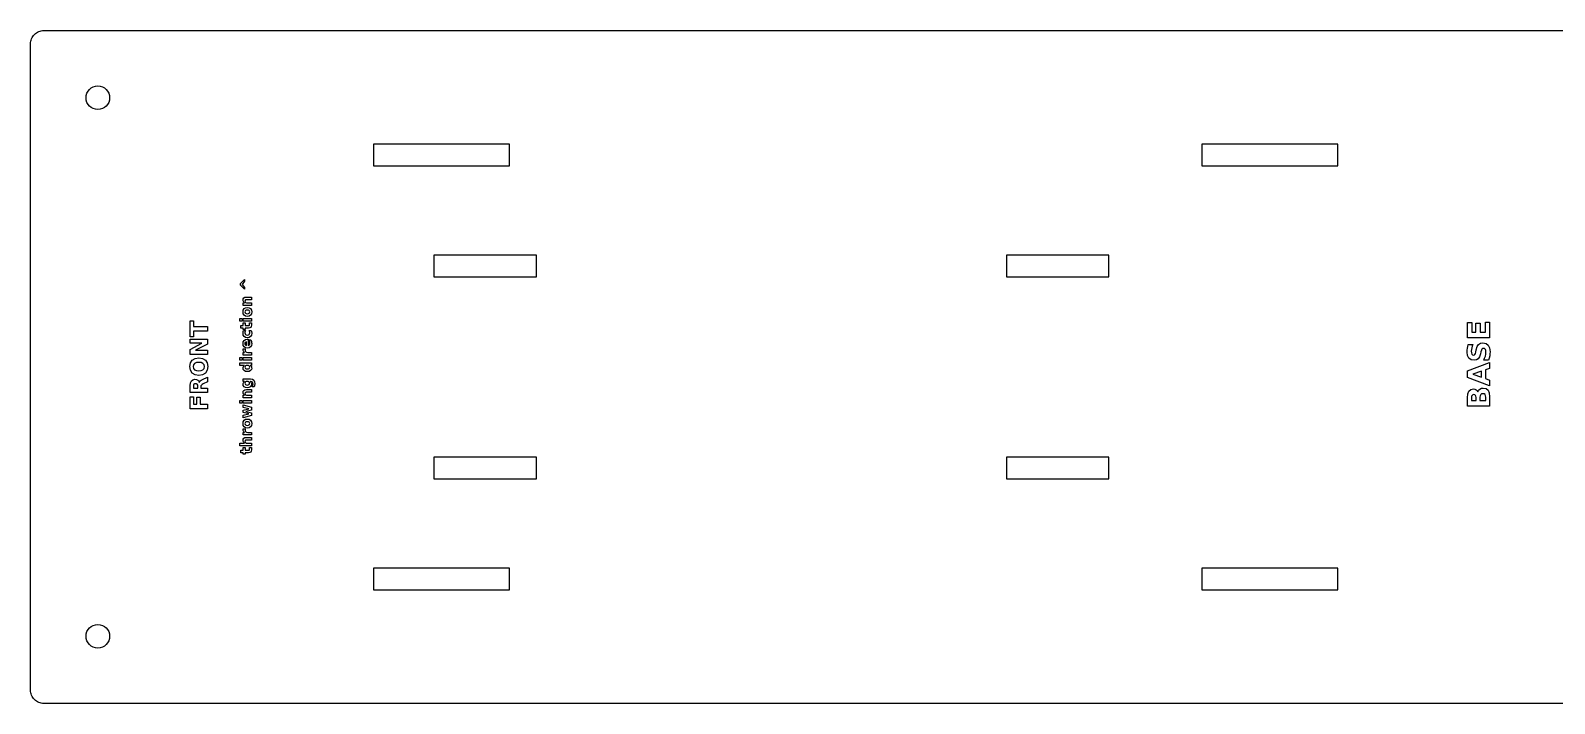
# Model space of a CAD drawing. Header units: millimetres. Extents: x 25 to 875, y 25 to 565.
# Drawn here: x 25 to 477.5, y 25 to 225 of the extents above; entities that cross this region are included whole.
import ezdxf

# ---------------------------------------------------------------- set-up
doc = ezdxf.new("R2010")
doc.units = ezdxf.units.MM
doc.layers.add('CUT', color=1, linetype='Continuous')
doc.layers.add('ENGRAVE', color=5, linetype='Continuous')

msp = doc.modelspace()

# ---------------------------------------------------------------- linework, layer by layer
at = {"layer": 'CUT'}
msp.add_lwpolyline([(581, 25), (29, 25), (28.61, 25.02), (28.22, 25.08), (27.84, 25.17), (27.47, 25.3), (27.11, 25.47), (26.78, 25.67), (26.46, 25.91), (26.17, 26.17), (25.91, 26.46), (25.67, 26.78), (25.47, 27.11), (25.3, 27.47), (25.17, 27.84), (25.08, 28.22), (25.02, 28.61), (25, 29), (25, 221), (25.02, 221.39), (25.08, 221.78), (25.17, 222.16), (25.3, 222.53), (25.47, 222.89), (25.67, 223.22), (25.91, 223.54), (26.17, 223.83), (26.46, 224.09), (26.78, 224.33), (27.11, 224.53), (27.47, 224.7), (27.84, 224.83), (28.22, 224.92), (28.61, 224.98), (29, 225), (581, 225)], dxfattribs=at)
for points in [[(126.8, 191.2), (126.8, 184.8), (167.2, 184.8), (167.2, 191.2), (126.8, 191.2)], [(413.2, 191.2), (372.8, 191.2), (372.8, 184.8), (413.2, 184.8), (413.2, 191.2)], [(144.8, 151.8), (175.2, 151.8), (175.2, 158.2), (144.8, 158.2), (144.8, 151.8)], [(345.2, 151.8), (345.2, 158.2), (314.8, 158.2), (314.8, 151.8), (345.2, 151.8)], [(144.8, 98.2), (144.8, 91.8), (175.2, 91.8), (175.2, 98.2), (144.8, 98.2)], [(314.8, 91.8), (345.2, 91.8), (345.2, 98.2), (314.8, 98.2), (314.8, 91.8)], [(167.2, 58.8), (167.2, 65.2), (126.8, 65.2), (126.8, 58.8), (167.2, 58.8)], [(372.8, 58.8), (413.2, 58.8), (413.2, 65.2), (372.8, 65.2), (372.8, 58.8)]]:
    msp.add_lwpolyline(points, close=True, dxfattribs=at)
for centre in [(45, 205), (45, 45)]:
    msp.add_circle(centre, 3.5, dxfattribs=at)
at = {"layer": 'ENGRAVE'}
for points in [[(87.34, 149.83), (88.56, 150.99), (88.56, 150.47), (87.9, 149.56), (88.56, 148.67), (88.56, 148.13), (87.34, 149.29), (87.34, 149.83)], [(87.2, 138.65), (87.2, 139.44), (87.84, 139.44), (87.84, 138.65), (87.2, 138.65)], [(88.16, 138.65), (88.16, 139.44), (90.62, 139.44), (90.62, 138.65), (88.16, 138.65)], [(87.2, 127.02), (87.2, 127.81), (87.84, 127.81), (87.84, 127.02), (87.2, 127.02)], [(88.16, 127.02), (88.16, 127.81), (90.62, 127.81), (90.62, 127.02), (88.16, 127.02)], [(455.83, 121.96), (455.83, 123.76), (453.22, 122.86), (455.83, 121.96)], [(87.2, 114.27), (87.2, 115.05), (87.84, 115.05), (87.84, 114.27), (87.2, 114.27)], [(88.16, 114.27), (88.16, 115.05), (90.62, 115.05), (90.62, 114.27), (88.16, 114.27)]]:
    msp.add_lwpolyline(points, dxfattribs=at)
for points in [[(89.12, 145.76), (90.62, 145.76), (90.62, 144.97), (90.38, 144.97), (89.47, 144.97), (89.2, 144.97), (89.03, 144.96), (88.93, 144.94), (88.86, 144.91), (88.79, 144.85), (88.74, 144.78), (88.7, 144.7), (88.69, 144.6), (88.74, 144.38), (88.88, 144.21), (89.11, 144.11), (89.41, 144.07), (90.62, 144.07), (90.62, 143.29), (88.16, 143.29), (88.16, 144.07), (88.52, 144.07), (88.33, 144.26), (88.2, 144.45), (88.13, 144.66), (88.1, 144.89), (88.17, 145.27), (88.36, 145.54), (88.68, 145.71), (89.12, 145.76)], [(88.1, 141.37), (88.19, 141.93), (88.44, 142.36), (88.85, 142.63), (89.39, 142.72), (89.93, 142.63), (90.34, 142.36), (90.6, 141.93), (90.68, 141.37), (90.6, 140.8), (90.34, 140.37), (89.93, 140.1), (89.39, 140.01), (88.85, 140.1), (88.44, 140.37), (88.19, 140.8), (88.1, 141.37)], [(88.66, 141.37), (88.71, 141.14), (88.85, 140.97), (89.08, 140.86), (89.39, 140.83), (89.7, 140.86), (89.93, 140.97), (90.07, 141.14), (90.12, 141.37), (90.07, 141.59), (89.93, 141.76), (89.7, 141.86), (89.39, 141.9), (89.08, 141.86), (88.85, 141.76), (88.71, 141.59), (88.66, 141.37)], [(72.42, 133.98), (72.42, 138.68), (73.41, 138.68), (73.41, 136.99), (77.52, 136.99), (77.52, 135.67), (73.41, 135.67), (73.41, 133.98), (72.42, 133.98)], [(87.46, 137.36), (88.16, 137.36), (88.16, 138.17), (88.72, 138.17), (88.72, 137.36), (89.76, 137.36), (89.91, 137.38), (90, 137.43), (90.04, 137.53), (90.06, 137.7), (90.06, 138.1), (90.62, 138.1), (90.62, 137.43), (90.57, 137.03), (90.43, 136.77), (90.16, 136.62), (89.76, 136.57), (88.72, 136.57), (88.72, 136.18), (88.16, 136.18), (88.16, 136.57), (87.46, 136.57), (87.46, 137.36)], [(88.24, 135.82), (88.88, 135.82), (88.78, 135.66), (88.72, 135.5), (88.68, 135.34), (88.66, 135.17), (88.71, 134.87), (88.85, 134.65), (89.08, 134.51), (89.39, 134.47), (89.7, 134.51), (89.93, 134.65), (90.07, 134.87), (90.12, 135.17), (90.11, 135.35), (90.07, 135.52), (90, 135.68), (89.9, 135.82), (90.55, 135.82), (90.61, 135.64), (90.65, 135.45), (90.68, 135.26), (90.68, 135.07), (90.6, 134.47), (90.34, 134.02), (89.93, 133.74), (89.39, 133.65), (88.85, 133.74), (88.44, 134.02), (88.19, 134.47), (88.1, 135.07), (88.11, 135.26), (88.13, 135.45), (88.18, 135.64), (88.24, 135.82)], [(451.68, 133.65), (451.68, 138.21), (452.96, 138.21), (452.96, 135.34), (454.18, 135.34), (454.18, 138.04), (455.46, 138.04), (455.46, 135.34), (456.96, 135.34), (456.96, 138.31), (458.24, 138.31), (458.24, 133.65), (451.68, 133.65)], [(72.42, 128.73), (72.42, 130.2), (75.92, 132.05), (72.42, 132.05), (72.42, 133.3), (77.52, 133.3), (77.52, 131.83), (74.02, 129.98), (77.52, 129.98), (77.52, 128.73), (72.42, 128.73)], [(89.38, 133.24), (89.61, 133.24), (89.61, 131.4), (89.85, 131.46), (90.02, 131.6), (90.13, 131.8), (90.16, 132.08), (90.14, 132.33), (90.09, 132.59), (89.99, 132.85), (89.86, 133.12), (90.47, 133.12), (90.56, 132.84), (90.63, 132.56), (90.67, 132.28), (90.68, 132.01), (90.6, 131.41), (90.34, 130.97), (89.94, 130.69), (89.39, 130.6), (88.85, 130.69), (88.45, 130.96), (88.19, 131.39), (88.1, 131.96), (88.19, 132.48), (88.45, 132.89), (88.86, 133.15), (89.38, 133.24)], [(89.12, 132.43), (88.92, 132.4), (88.76, 132.3), (88.66, 132.15), (88.62, 131.96), (88.65, 131.75), (88.75, 131.59), (88.91, 131.47), (89.12, 131.41), (89.12, 132.43)], [(451.89, 131.73), (453.27, 131.73), (453.06, 131.2), (452.91, 130.68), (452.82, 130.18), (452.79, 129.71), (452.83, 129.18), (452.95, 128.81), (453.17, 128.59), (453.47, 128.52), (453.71, 128.57), (453.88, 128.72), (454.02, 128.99), (454.14, 129.43), (454.28, 130.15), (454.56, 131.08), (454.95, 131.7), (455.49, 132.05), (456.22, 132.16), (457.17, 132), (457.84, 131.52), (458.24, 130.71), (458.37, 129.55), (458.34, 128.93), (458.25, 128.3), (458.1, 127.67), (457.9, 127.04), (456.47, 127.04), (456.76, 127.66), (456.97, 128.26), (457.1, 128.84), (457.14, 129.39), (457.1, 129.88), (456.96, 130.24), (456.73, 130.46), (456.43, 130.53), (456.16, 130.48), (455.95, 130.33), (455.8, 130.03), (455.66, 129.54), (455.51, 128.88), (455.24, 128.03), (454.84, 127.44), (454.3, 127.1), (453.6, 126.99), (452.73, 127.14), (452.09, 127.62), (451.69, 128.39), (451.56, 129.44), (451.58, 129.99), (451.64, 130.55), (451.74, 131.13), (451.89, 131.73)], [(72.32, 125.11), (72.5, 126.21), (73.03, 127.04), (73.87, 127.56), (74.97, 127.73), (76.08, 127.56), (76.92, 127.04), (77.44, 126.21), (77.62, 125.11), (77.44, 124.01), (76.92, 123.18), (76.08, 122.66), (74.97, 122.48), (73.87, 122.66), (73.03, 123.18), (72.5, 124.01), (72.32, 125.11)], [(88.83, 130.39), (88.79, 130.29), (88.76, 130.18), (88.74, 130.08), (88.73, 129.98), (88.78, 129.71), (88.93, 129.51), (89.17, 129.39), (89.49, 129.35), (90.62, 129.35), (90.62, 128.56), (88.16, 128.56), (88.16, 129.35), (88.56, 129.35), (88.35, 129.51), (88.21, 129.7), (88.13, 129.91), (88.1, 130.17), (88.1, 130.21), (88.1, 130.25), (88.11, 130.31), (88.12, 130.39), (88.83, 130.39)], [(73.28, 125.11), (73.39, 124.57), (73.72, 124.18), (74.26, 123.93), (74.97, 123.84), (75.69, 123.93), (76.22, 124.18), (76.55, 124.57), (76.67, 125.11), (76.55, 125.64), (76.22, 126.04), (75.69, 126.29), (74.97, 126.38), (74.26, 126.29), (73.72, 126.04), (73.39, 125.64), (73.28, 125.11)], [(88.52, 125.47), (87.2, 125.47), (87.2, 126.26), (90.62, 126.26), (90.62, 125.47), (90.26, 125.47), (90.45, 125.3), (90.58, 125.11), (90.66, 124.9), (90.68, 124.66), (90.59, 124.25), (90.32, 123.92), (89.91, 123.7), (89.39, 123.62), (88.87, 123.7), (88.46, 123.92), (88.19, 124.25), (88.1, 124.66), (88.13, 124.9), (88.2, 125.11), (88.33, 125.3), (88.52, 125.47)], [(90.11, 124.95), (90.07, 125.18), (89.93, 125.34), (89.7, 125.44), (89.39, 125.47), (89.08, 125.44), (88.86, 125.34), (88.72, 125.18), (88.67, 124.95), (88.72, 124.73), (88.86, 124.57), (89.08, 124.47), (89.39, 124.44), (89.7, 124.47), (89.93, 124.57), (90.07, 124.73), (90.11, 124.95)], [(457.04, 124.18), (457.04, 121.54), (458.24, 121.12), (458.24, 119.42), (451.68, 121.85), (451.68, 123.87), (458.24, 126.3), (458.24, 124.6), (457.04, 124.18)], [(75.59, 118.7), (77.52, 118.7), (77.52, 117.39), (72.42, 117.39), (72.42, 119.4), (72.5, 120.27), (72.76, 120.87), (73.19, 121.23), (73.83, 121.34), (74.29, 121.28), (74.66, 121.1), (74.94, 120.79), (75.13, 120.36), (75.23, 120.62), (75.41, 120.85), (75.69, 121.06), (76.07, 121.28), (77.52, 121.99), (77.52, 120.59), (76.25, 119.97), (75.93, 119.78), (75.73, 119.59), (75.62, 119.36), (75.59, 119.08), (75.59, 118.7)], [(74.68, 119.26), (74.64, 119.61), (74.53, 119.85), (74.32, 119.98), (74.02, 120.03), (73.72, 119.98), (73.52, 119.85), (73.41, 119.61), (73.37, 119.26), (73.37, 118.7), (74.68, 118.7), (74.68, 119.26)], [(90.2, 120.69), (90.39, 120.51), (90.52, 120.33), (90.59, 120.12), (90.62, 119.87), (90.53, 119.46), (90.27, 119.13), (89.86, 118.91), (89.36, 118.84), (88.86, 118.91), (88.46, 119.13), (88.19, 119.46), (88.1, 119.87), (88.13, 120.12), (88.21, 120.33), (88.34, 120.51), (88.52, 120.69), (88.16, 120.69), (88.16, 121.48), (90.37, 121.48), (90.9, 121.38), (91.28, 121.1), (91.51, 120.64), (91.59, 120.02), (91.58, 119.79), (91.56, 119.57), (91.51, 119.35), (91.45, 119.14), (90.84, 119.14), (90.94, 119.34), (91.01, 119.54), (91.06, 119.74), (91.07, 119.94), (91.03, 120.27), (90.9, 120.5), (90.68, 120.64), (90.37, 120.69), (90.2, 120.69)], [(89.12, 118.28), (90.62, 118.28), (90.62, 117.49), (90.38, 117.49), (89.47, 117.49), (89.2, 117.49), (89.03, 117.48), (88.93, 117.46), (88.86, 117.43), (88.79, 117.37), (88.74, 117.3), (88.7, 117.22), (88.69, 117.12), (88.74, 116.9), (88.88, 116.73), (89.11, 116.63), (89.41, 116.59), (90.62, 116.59), (90.62, 115.81), (88.16, 115.81), (88.16, 116.59), (88.52, 116.59), (88.33, 116.78), (88.2, 116.97), (88.13, 117.18), (88.1, 117.41), (88.17, 117.79), (88.36, 118.06), (88.68, 118.23), (89.12, 118.28)], [(88.67, 120.17), (88.72, 119.95), (88.85, 119.79), (89.07, 119.68), (89.36, 119.65), (89.66, 119.68), (89.87, 119.78), (90, 119.94), (90.05, 120.17), (90, 120.39), (89.87, 120.55), (89.65, 120.65), (89.36, 120.69), (89.07, 120.65), (88.85, 120.55), (88.72, 120.39), (88.67, 120.17)], [(454.73, 117.6), (454.95, 118.08), (455.31, 118.44), (455.79, 118.67), (456.36, 118.74), (457.19, 118.58), (457.77, 118.1), (458.12, 117.29), (458.24, 116.15), (458.24, 113.34), (451.68, 113.34), (451.68, 115.88), (451.78, 117.06), (452.09, 117.86), (452.63, 118.32), (453.42, 118.48), (453.86, 118.42), (454.23, 118.25), (454.52, 117.98), (454.73, 117.6)], [(72.42, 112.61), (72.42, 116.16), (73.41, 116.16), (73.41, 113.92), (74.36, 113.92), (74.36, 116.02), (75.36, 116.02), (75.36, 113.92), (77.52, 113.92), (77.52, 112.61), (72.42, 112.61)], [(88.16, 109.89), (88.16, 110.65), (89.85, 111.07), (88.16, 111.48), (88.16, 112.14), (89.84, 112.55), (88.16, 112.97), (88.16, 113.73), (90.62, 113.08), (90.62, 112.22), (88.93, 111.81), (90.62, 111.4), (90.62, 110.54), (88.16, 109.89)], [(454.22, 115.97), (454.18, 116.32), (454.04, 116.58), (453.83, 116.73), (453.52, 116.78), (453.23, 116.73), (453.01, 116.58), (452.87, 116.32), (452.83, 115.97), (452.83, 115.03), (454.22, 115.03), (454.22, 115.97)], [(457.09, 116.03), (457.03, 116.47), (456.87, 116.79), (456.6, 116.99), (456.22, 117.05), (455.85, 116.99), (455.58, 116.8), (455.42, 116.48), (455.37, 116.03), (455.37, 115.03), (457.09, 115.03), (457.09, 116.03)], [(88.1, 108.19), (88.19, 108.75), (88.44, 109.18), (88.85, 109.45), (89.39, 109.54), (89.93, 109.45), (90.34, 109.18), (90.6, 108.75), (90.68, 108.19), (90.6, 107.62), (90.34, 107.19), (89.93, 106.92), (89.39, 106.83), (88.85, 106.92), (88.44, 107.19), (88.19, 107.62), (88.1, 108.19)], [(88.66, 108.19), (88.71, 107.96), (88.85, 107.79), (89.08, 107.69), (89.39, 107.65), (89.7, 107.69), (89.93, 107.79), (90.07, 107.96), (90.12, 108.19), (90.07, 108.41), (89.93, 108.58), (89.7, 108.68), (89.39, 108.72), (89.08, 108.68), (88.85, 108.58), (88.71, 108.41), (88.66, 108.19)], [(88.83, 106.63), (88.79, 106.52), (88.76, 106.42), (88.74, 106.32), (88.73, 106.21), (88.78, 105.95), (88.93, 105.75), (89.17, 105.62), (89.49, 105.58), (90.62, 105.58), (90.62, 104.8), (88.16, 104.8), (88.16, 105.58), (88.56, 105.58), (88.35, 105.75), (88.21, 105.93), (88.13, 106.15), (88.1, 106.4), (88.1, 106.44), (88.1, 106.49), (88.11, 106.54), (88.12, 106.62), (88.83, 106.63)], [(89.12, 104.07), (90.62, 104.07), (90.62, 103.28), (90.38, 103.28), (89.48, 103.28), (89.21, 103.27), (89.03, 103.26), (88.93, 103.24), (88.86, 103.21), (88.79, 103.16), (88.74, 103.09), (88.7, 103), (88.69, 102.91), (88.74, 102.69), (88.88, 102.52), (89.11, 102.41), (89.41, 102.38), (90.62, 102.38), (90.62, 101.59), (87.2, 101.59), (87.2, 102.38), (88.52, 102.38), (88.33, 102.56), (88.2, 102.76), (88.13, 102.97), (88.1, 103.2), (88.17, 103.57), (88.36, 103.85), (88.68, 104.01), (89.12, 104.07)], [(87.46, 100.3), (88.16, 100.3), (88.16, 101.11), (88.72, 101.11), (88.72, 100.3), (89.76, 100.3), (89.91, 100.32), (90, 100.37), (90.04, 100.47), (90.06, 100.64), (90.06, 101.04), (90.62, 101.04), (90.62, 100.37), (90.57, 99.97), (90.43, 99.71), (90.16, 99.56), (89.76, 99.52), (88.72, 99.52), (88.72, 99.12), (88.16, 99.12), (88.16, 99.52), (87.46, 99.52), (87.46, 100.3)]]:
    msp.add_lwpolyline(points, close=True, dxfattribs=at)

doc.saveas('drawing.dxf')
